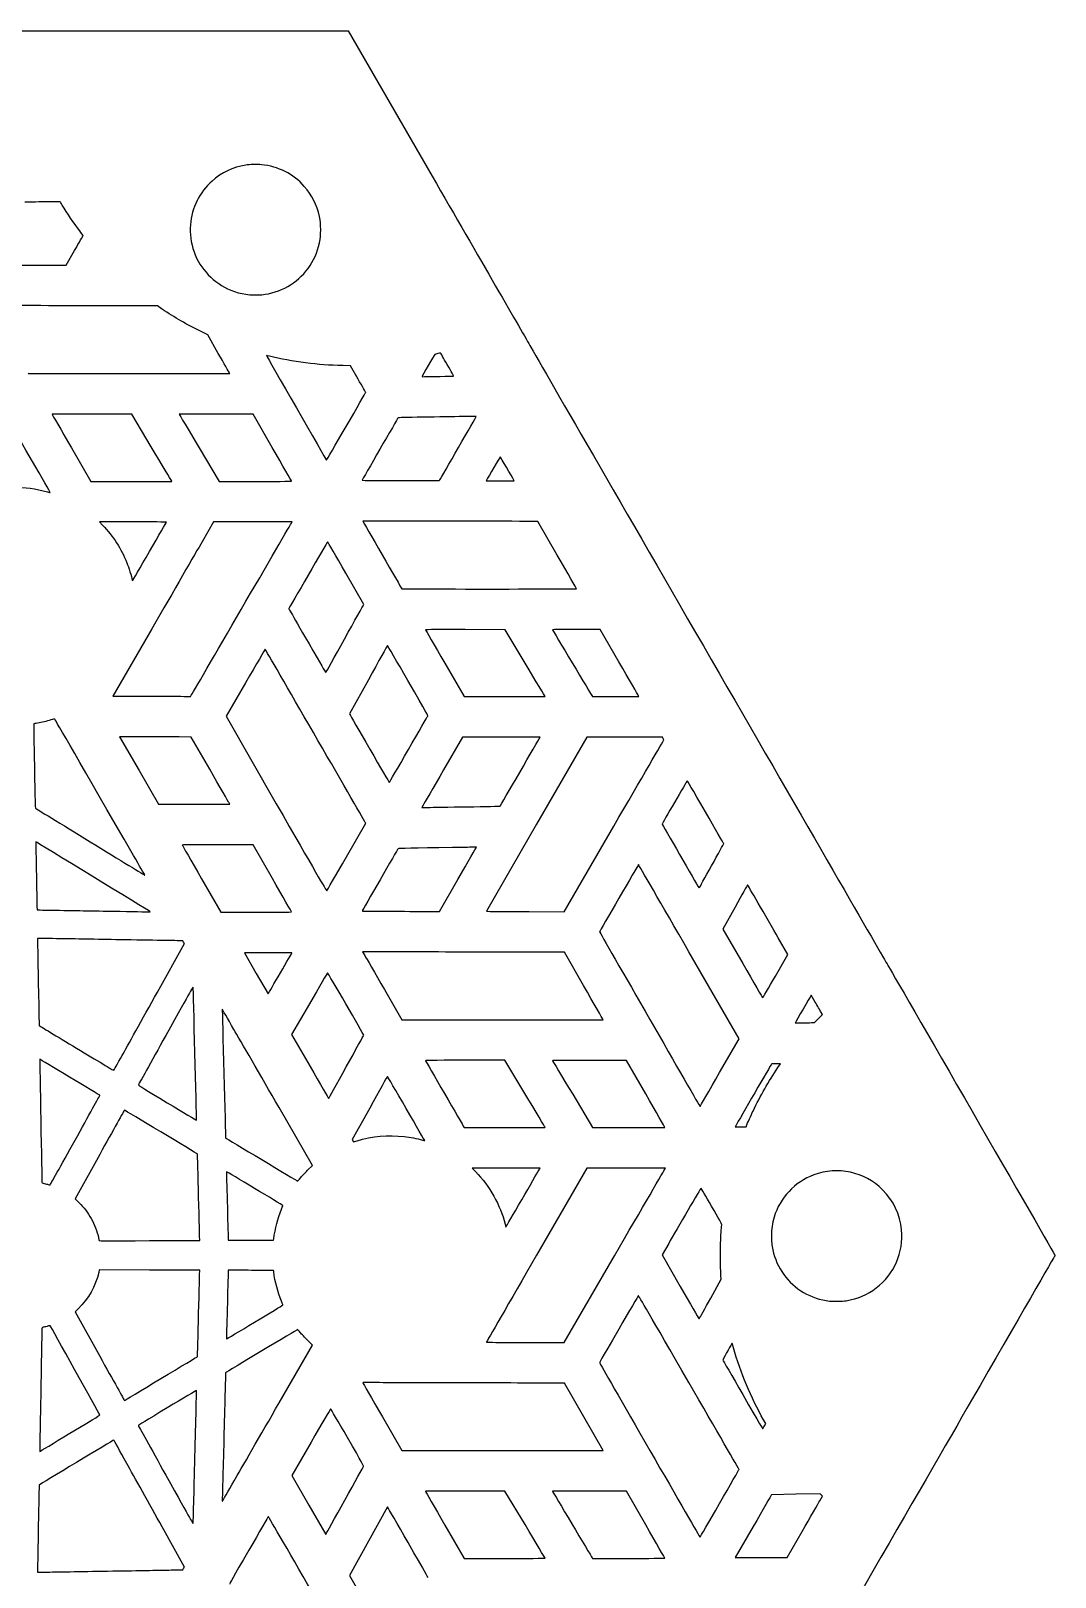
# Model space of a CAD drawing. Extents: x 18 to 192, y 74 to 223.
# Drawn here: x 128.9 to 191.6, y 128.8 to 223.5 of the extents above; entities that cross this region are included whole.
import ezdxf

# ---------------------------------------------------------------- set-up
doc = ezdxf.new("R2010")
doc.units = 0
doc.layers.add('Layer_1', color=7, linetype='CONTINUOUS')

msp = doc.modelspace()

# ---------------------------------------------------------------- linework, layer by layer
at = {"layer": 'Layer_1', "color": 7}
for points in [[(56.89823, 215.122553), (61.71697, 223.469274), (105.00534, 223.469274), (148.29371, 223.469274), (153.42114, 214.58633)], [(130.12011, 209.132243), (131.02092, 209.132384), (131.54212, 210.034544), (131.54212, 210.034546)], [(136.78079, 206.509854), (136.60939, 206.627548), (131.47022, 206.642808)], [(140.3345, 203.727835), (139.68623, 204.856724), (139.16588, 205.118392)], [(148.89488, 202.152677), (148.42452, 202.96828), (147.97297, 202.97788)], [(128.69891, 202.524904), (128.71901, 202.493154), (134.87847, 202.493154), (141.03793, 202.493154), (141.01035, 202.546029)], [(136.23252, 198.004607), (135.03308, 200.008242), (132.59421, 200.008877)], [(143.64086, 197.968456), (142.46963, 200.008929), (140.2001, 200.009211)], [(131.34803, 197.936925), (132.53131, 195.88906), (135.01482, 195.88906), (137.49833, 195.88906), (137.46513, 195.94506), (137.46515, 195.94501)], [(139.16748, 197.937469), (140.39499, 195.88904), (142.60809, 195.88904)], [(153.89819, 195.98447), (153.89815, 195.98436)], [(156.76259, 195.97026), (156.74229, 195.93146), (157.59674, 195.93146), (158.45118, 195.93146), (158.43078, 195.97026)], [(135.11753, 193.40547), (133.06248, 193.40547), (133.24595, 193.21144)], [(144.83168, 193.3738), (144.84838, 193.4056), (142.44547, 193.4056), (140.04255, 193.4056), (139.34405, 192.19609)], [(161.08283, 191.37839), (159.89814, 193.43028), (159.08611, 193.43928)], [(149.22253, 188.31849), (149.24793, 188.36079), (148.14348, 190.27284)], [(162.27222, 189.31315), (162.27222, 189.3128)], [(136.26515, 186.86566), (133.88474, 182.74471), (135.94765, 182.73771)], [(159.11696, 184.76529), (157.89257, 186.80899), (155.45394, 186.81299)], [(164.86397, 184.83175), (163.72097, 186.81476), (162.25694, 186.81542)], [(154.20292, 184.74978), (155.3811, 182.71012), (157.86123, 182.71012)], [(149.5227, 183.74778), (148.36207, 181.66065), (148.39327, 181.60805)], [(138.32356, 182.72711), (138.63657, 182.72411), (138.66367, 182.76291), (138.66365, 182.76226)], [(142.00558, 183.56263), (140.81094, 181.50698), (143.88394, 176.15407)], [(160.34136, 182.71612), (160.34136, 182.71565)], [(164.66931, 182.70939), (166.08691, 182.70939), (166.04691, 182.77889), (166.04694, 182.77925)], [(135.7516, 180.25156), (134.29702, 180.24756), (135.48847, 178.18381), (136.67993, 176.12006), (138.85946, 176.12006), (141.03899, 176.12006), (140.99231, 176.20148)], [(139.81073, 178.26006), (138.67583, 180.23656), (137.94101, 180.24656)], [(160.01499, 180.194), (160.03189, 180.2258), (157.65595, 180.2258), (155.28, 180.2258), (154.12491, 178.22555)], [(167.56628, 180.14825), (167.52188, 180.22585), (165.21223, 180.22563), (162.90256, 180.2254), (159.82415, 174.89515), (156.74573, 169.5649), (156.98076, 169.5569)], [(152.88, 176.07134), (152.7902, 175.91737), (153.18264, 175.92637)], [(155.57886, 175.96597), (155.57886, 175.96579)], [(148.17756, 172.8952), (149.36668, 174.9553), (149.33428, 175.0119)], [(159.36087, 169.5463), (161.50596, 169.5433), (164.55376, 174.78738), (164.55372, 174.78781)], [(143.64404, 171.58277), (142.46918, 173.62888), (140.29878, 173.63288)], [(139.3158, 171.55713), (140.49408, 169.51614), (142.65661, 169.516)], [(152.85599, 169.56147), (153.87258, 169.55847), (155.00441, 171.5178), (155.00441, 171.51719)], [(144.81902, 169.5265), (144.81902, 169.52607)], [(171.9688, 169.82302), (171.21803, 168.47254), (172.43656, 166.36293)], [(136.60876, 164.62038), (138.2587, 167.59225), (138.207, 167.67895), (138.1553, 167.76565), (137.97703, 167.76565)], [(174.43665, 165.59808), (175.20109, 166.92299), (174.61779, 167.93347)], [(143.38518, 167.02833), (141.93253, 167.02433), (142.65932, 165.76547), (143.38611, 164.50661), (143.40981, 164.54491)], [(151.46877, 167.08328), (149.1649, 167.09228), (149.30271, 166.85349)], [(162.69304, 165.02247), (161.52606, 167.05588), (157.64935, 167.06488)], [(171.02804, 159.69669), (172.22263, 161.76654), (169.14508, 167.09444)], [(144.14136, 165.80167), (144.14134, 165.80213)], [(150.50591, 164.77006), (151.5713, 162.92542), (157.73595, 162.92527), (163.9006, 162.92513), (163.8803, 162.95683), (163.88031, 162.95731)], [(145.91393, 163.91002), (144.81803, 162.02287), (145.95039, 160.06131)], [(176.88313, 164.0099), (176.63624, 164.43765), (176.61214, 164.39795)], [(176.73254, 162.75061), (176.83244, 162.75861), (177.07724, 163.00371), (177.32205, 163.24881), (177.22605, 163.41548)], [(175.66845, 162.76182), (175.65265, 162.73172), (176.14264, 162.73772)], [(176.73252, 162.75112), (176.73254, 162.75061)], [(134.45252, 160.73488), (134.45267, 160.73532)], [(159.1068, 158.40279), (157.88535, 160.442), (155.45001, 160.442)], [(166.50266, 158.38886), (165.32721, 160.43497), (163.05854, 160.43897)], [(174.59845, 160.00456), (174.74602, 160.22329), (174.48354, 160.22729)], [(162.02923, 158.36051), (163.25187, 156.32204), (165.46551, 156.32204)], [(145.8008, 153.70876), (146.10077, 154.0099), (144.05415, 157.55404)], [(149.6047, 157.51699), (148.53162, 155.58682), (148.56972, 155.52382)], [(155.36882, 156.35328), (155.38902, 156.32158), (157.8667, 156.32158)], [(167.67863, 156.33264), (167.67863, 156.33217)], [(172.01429, 156.4381), (171.98059, 156.3781), (172.31169, 156.3781), (172.6428, 156.3781), (172.66137, 156.42387)], [(133.07354, 154.67546), (131.5679, 151.9639), (131.7992, 151.7333)], [(159.93387, 153.67231), (160.03007, 153.83812), (157.95422, 153.83812), (155.87838, 153.83812), (156.08137, 153.62984)], [(167.68608, 153.79957), (167.70898, 153.83837), (165.30376, 153.83837), (162.89853, 153.83837), (159.82433, 148.51681)], [(139.19808, 149.41225), (139.1981, 149.41239)], [(140.93862, 149.4527), (140.93862, 149.4209), (141.52191, 149.4209)], [(142.91129, 149.43069), (143.71743, 149.43969), (143.72643, 149.50439)], [(142.91133, 149.4299), (142.91129, 149.43069)], [(167.90661, 149.23507), (167.49871, 148.53348), (168.61308, 146.60334)], [(161.06773, 143.16316), (161.50481, 143.16332), (164.58402, 148.46204), (164.58399, 148.46204)], [(136.12116, 147.60272), (133.04646, 147.60772), (133.01346, 147.45956)], [(141.52181, 147.58641), (140.93852, 147.58641), (140.93852, 147.55461)], [(143.72637, 147.50371), (143.71737, 147.56841), (142.91123, 147.57741)], [(170.47895, 145.87508), (171.1237, 147.03461), (171.1091, 147.25797)], [(131.75317, 145.2265), (131.56642, 145.04662), (133.07396, 142.33072)], [(142.55482, 144.40703), (142.5549, 144.40783)], [(169.74895, 144.63979), (169.77045, 144.60639), (169.80235, 144.66099)], [(144.05838, 139.46138), (146.10108, 142.99887), (145.80085, 143.2996)], [(171.87267, 142.82965), (171.78997, 143.11724), (171.76127, 143.06954)], [(136.82136, 140.95669), (136.82139, 140.95692)], [(162.71359, 138.60859), (161.53273, 140.66529), (160.92767, 140.67429)], [(150.37758, 138.61396), (151.56865, 136.55219), (157.73155, 136.55219), (163.89445, 136.55219), (162.71359, 138.60859)], [(173.76905, 138.06473), (173.84725, 138.20293), (173.72138, 138.42516)], [(131.25602, 137.60804), (131.25582, 137.60802)], [(146.01633, 137.06098), (144.83398, 135.01299), (145.87329, 133.21373), (146.9126, 131.41447), (146.9367, 131.45377)], [(141.31029, 134.70328), (141.31042, 134.70328)], [(159.11179, 132.01552), (157.88222, 134.06826), (155.44892, 134.06826)], [(166.50166, 132.011), (165.32419, 134.06168), (163.05855, 134.06568)], [(177.15691, 133.47316), (177.32171, 133.75993), (177.25231, 133.82723), (177.18291, 133.89453), (175.69443, 133.86983), (174.20596, 133.84513), (174.18496, 133.81343)], [(150.71842, 133.05657), (150.69402, 133.09617), (149.52827, 131.0003), (148.36253, 128.90443), (149.57743, 126.80102)], [(137.95596, 129.24227), (138.15539, 129.24227), (138.20709, 129.32897), (138.25879, 129.41567), (136.89107, 131.87954)], [(154.20302, 131.9893), (155.3813, 129.94853), (157.86133, 129.94816)], [(173.07494, 131.89654), (171.98595, 130.01133), (173.22272, 130.00433)], [(174.80501, 129.99733), (175.15054, 129.99757), (176.0713, 131.59213), (176.07132, 131.59184)], [(160.34136, 129.95516), (160.34136, 129.9553)], [(163.22876, 129.98032), (163.24886, 129.94862), (165.46398, 129.94862)], [(167.6791, 129.95462), (167.67913, 129.9543)], [(129.26949, 129.2581), (129.26875, 129.09756), (129.75911, 129.10656)], [(131.08203, 129.12956), (131.08197, 129.12977)]]:
    msp.add_lwpolyline(points, dxfattribs=at)
for points in [[(143.00586, 207.320217)], [(153.91375, 202.318203)], [(148.16259, 199.251099)], [(144.81664, 195.90854)], [(136.12657, 191.59217)], [(148.06467, 186.23707)], [(151.97344, 179.46487)], [(148.17754, 172.89523)], [(170.53575, 172.35605)], [(135.8272, 171.80524)], [(136.14744, 169.5485)], [(174.43665, 165.59808)], [(148.1675, 160.04131)], [(171.02804, 159.69669)], [(139.00597, 156.82604)], [(160.33631, 156.34258)], [(131.57176, 155.55239)], [(148.82724, 155.51832)], [(145.35524, 153.23123)], [(158.90901, 151.89784)], [(170.47899, 145.87511)], [(178.7669, 145.72368)], [(173.76897, 138.06473)], [(138.90805, 136.18859)], [(148.08581, 133.51798)], [(171.02437, 133.31258)]]:
    msp.add_lwpolyline(points, close=True, dxfattribs=at)
for points in [[(142.01713, 215.251632), (141.22328, 215.122635), (140.53332, 214.797461), (139.9508, 214.277775)], [(142.97777, 215.279022), (142.74392, 215.302192), (142.23987, 215.287822), (142.01713, 215.251632)], [(145.6012, 213.951316), (144.93574, 214.706931), (144.00684, 215.177039), (142.97777, 215.279022)], [(139.9508, 214.277775), (139.17861, 213.588878), (138.71839, 212.657775), (138.62465, 211.594763)], [(146.52596, 212.104919), (146.38019, 212.803759), (146.07474, 213.413624), (145.6012, 213.951316)], [(153.42114, 214.58633), (156.24123, 209.700711), (158.96065, 204.989011), (159.46428, 204.115886)], [(130.65989, 213.001123), (130.64819, 213.013583), (130.38586, 213.013113), (129.56775, 212.999123)], [(130.78611, 212.801275), (130.72511, 212.902169), (130.66834, 212.992101), (130.65989, 213.001123)], [(129.56775, 212.999123), (128.97553, 212.989013), (128.48904, 212.978463), (128.48666, 212.975663)], [(131.84976, 211.227886), (131.4854, 211.714885), (131.08214, 212.311399), (130.78611, 212.801275)], [(146.60366, 211.298428), (146.60366, 211.645156), (146.58806, 211.807447), (146.52596, 212.104919)], [(132.05948, 210.944713), (132.05748, 210.949113), (131.96298, 211.076544), (131.84976, 211.227886)], [(138.62465, 211.594763), (138.57895, 211.076361), (138.65995, 210.48195), (138.8488, 209.950819)], [(146.52596, 210.491937), (146.58796, 210.789408), (146.60366, 210.951699), (146.60366, 211.298428)], [(131.54212, 210.034546), (131.82878, 210.530734), (132.06159, 210.940309), (132.05948, 210.944713)], [(145.83093, 208.927761), (146.17425, 209.393108), (146.40515, 209.912737), (146.52596, 210.491937)], [(138.8488, 209.950819), (139.22624, 208.889077), (140.05215, 208.02594), (141.10086, 207.597243)], [(126.27713, 209.145353), (126.27713, 209.139453), (128.4624, 209.132023), (130.12011, 209.132243)], [(143.00586, 207.320215), (144.11634, 207.422482), (145.15744, 208.014899), (145.83093, 208.927761)], [(141.10086, 207.597243), (141.70145, 207.351728), (142.33989, 207.258886), (143.00586, 207.320217)], [(131.47022, 206.642808), (128.64367, 206.651208), (126.32817, 206.655188), (126.32465, 206.651708)], [(139.16588, 205.118392), (138.27404, 205.566863), (137.47629, 206.032272), (136.78079, 206.509854)], [(141.01035, 202.546029), (140.99515, 202.575139), (140.69105, 203.106946), (140.3345, 203.727835)], [(143.28556, 203.588928), (143.27856, 203.581828), (146.95098, 197.187349), (146.96222, 197.187349)], [(143.4657, 203.550548), (143.3694, 203.574398), (143.2883, 203.591668), (143.28556, 203.588928)], [(145.67991, 203.143583), (144.92631, 203.239563), (144.13293, 203.385385), (143.4657, 203.550548)], [(153.58634, 203.659589), (153.56264, 203.636709), (152.80602, 202.324971), (152.80602, 202.306783)], [(153.93566, 203.753229), (153.92306, 203.766729), (153.61055, 203.682969), (153.58634, 203.659589)], [(154.34891, 203.043559), (154.12742, 203.427691), (153.94145, 203.747044), (153.93566, 203.753229)], [(159.46428, 204.115886), (162.35244, 199.108866), (181.30317, 166.28697), (181.33083, 166.24389)], [(147.97297, 202.97788), (147.11087, 202.99617), (146.47849, 203.04187), (145.67991, 203.143583)], [(154.73485, 202.336166), (154.74595, 202.342066), (154.61557, 202.581081), (154.34891, 203.043559)], [(149.35944, 201.325954), (149.36244, 201.332054), (149.15358, 201.704096), (148.89488, 202.152677)], [(152.80602, 202.306783), (152.80602, 202.296783), (152.85572, 202.294793), (152.95772, 202.300583)], [(152.95772, 202.300583), (153.04112, 202.305283), (153.47136, 202.313253), (153.91375, 202.318203)], [(153.91375, 202.318206), (154.35613, 202.323106), (154.72563, 202.331236), (154.73485, 202.336166)], [(148.16259, 199.25108), (148.81766, 200.386143), (149.35624, 201.319835), (149.35944, 201.325954)], [(132.59421, 200.008877), (131.20435, 200.00923), (130.15736, 200.004177), (130.16004, 199.997147)], [(130.16004, 199.997147), (130.16304, 199.990347), (130.69722, 199.06325), (131.34803, 197.936925)], [(140.2001, 200.009211), (138.95185, 200.009366), (137.93268, 200.004211), (137.93526, 199.997691)], [(137.93526, 199.997691), (137.93826, 199.991191), (138.49235, 199.0641), (139.16748, 197.937469)], [(151.3433, 199.778376), (151.3224, 199.758246), (149.13713, 195.97372), (149.13713, 195.95767)], [(152.89069, 199.817656), (151.81338, 199.801086), (151.35479, 199.789446), (151.3433, 199.778376)], [(155.27326, 199.855866), (154.80493, 199.847766), (153.73277, 199.830606), (152.89069, 199.817656)], [(153.89815, 195.98436), (153.98125, 196.11301), (156.13698, 199.858302), (156.13122, 199.864066)], [(156.13122, 199.864066), (156.12722, 199.867566), (155.7416, 199.863897), (155.27326, 199.855866)], [(130.05228, 195.20035), (130.05728, 195.20535), (127.86611, 199.004687), (127.84636, 199.024432)], [(146.96222, 197.187349), (146.96722, 197.187349), (147.50752, 198.116037), (148.16259, 199.251099)], [(137.46515, 195.94501), (137.44695, 195.97581), (136.89222, 196.90261), (136.23252, 198.004607)], [(144.81664, 195.90851), (144.81364, 195.91921), (144.28503, 196.8462), (143.64086, 197.968456)], [(157.59675, 197.392534), (157.58575, 197.392393), (156.8523, 196.14184), (156.76259, 195.97026)], [(158.43078, 195.97026), (158.33498, 196.15233), (157.60766, 197.392675), (157.59675, 197.392534)], [(153.81829, 195.93507), (153.85729, 195.93207), (153.86899, 195.93907), (153.89819, 195.98447)], [(127.72604, 195.51813), (128.51881, 195.53243), (129.15283, 195.45193), (129.87287, 195.24545)], [(129.87287, 195.24545), (129.96877, 195.21795), (130.04955, 195.19765), (130.05228, 195.20035)], [(142.60809, 195.88904), (144.48256, 195.88904), (144.82051, 195.89204), (144.81664, 195.90854)], [(149.13713, 195.95767), (149.13713, 195.95067), (150.18012, 195.94407), (151.45488, 195.94207)], [(151.45488, 195.94207), (152.72965, 195.94007), (153.79318, 195.93707), (153.81829, 195.93507)], [(133.24595, 193.21144), (133.90955, 192.50965), (134.37821, 191.78377), (134.73695, 190.90212)], [(137.16659, 193.39487), (137.16959, 193.40087), (136.24781, 193.40547), (135.11753, 193.40547)], [(136.12653, 191.59217), (136.69527, 192.57783), (137.1633, 193.38905), (137.16659, 193.39487)], [(138.66365, 182.76226), (138.68835, 182.79756), (144.79305, 193.3002), (144.83168, 193.3738)], [(159.08611, 193.43928), (157.84898, 193.45248), (149.17947, 193.46698), (149.17947, 193.45588)], [(149.17947, 193.45588), (149.17947, 193.44508), (151.54521, 189.34522), (151.56772, 189.31705)], [(139.34405, 192.19609), (138.95988, 191.53086), (137.57437, 189.13216), (136.26515, 186.86566)], [(147.02674, 192.18313), (147.01394, 192.18113), (144.64985, 188.12099), (144.64985, 188.10084)], [(148.14348, 190.27284), (147.53604, 191.32447), (147.0335, 192.1841), (147.02674, 192.18313)], [(135.08818, 189.79487), (135.09018, 189.79787), (135.55782, 190.60651), (136.12657, 191.59217)], [(162.27222, 189.3128), (162.26922, 189.3208), (161.73441, 190.24986), (161.08283, 191.37839)], [(134.73695, 190.90212), (134.85818, 190.60419), (135.01308, 190.11297), (135.07498, 189.83017)], [(135.07498, 189.83017), (135.07998, 189.80787), (135.08578, 189.79207), (135.08818, 189.79487)], [(151.56772, 189.31705), (151.57892, 189.30295), (152.66825, 189.29945), (156.92937, 189.29945)], [(156.92937, 189.29945), (160.38393, 189.29945), (162.27527, 189.30445), (162.27222, 189.31315)], [(144.64985, 188.10084), (144.64985, 188.09084), (145.08114, 187.34203), (146.66395, 184.60267)], [(148.06462, 186.2371), (148.68752, 187.35858), (149.20858, 188.2952), (149.22253, 188.31849)], [(155.45394, 186.81299), (153.90111, 186.81499), (153.01703, 186.81199), (153.02003, 186.80299)], [(153.02003, 186.80299), (153.02303, 186.79599), (153.55492, 185.8716), (154.20292, 184.74978)], [(162.25694, 186.81542), (161.45173, 186.81579), (160.79291, 186.81242), (160.79291, 186.80742)], [(160.79291, 186.80742), (160.79291, 186.79842), (163.21494, 182.75657), (163.23797, 182.72699)], [(143.21125, 185.60681), (143.20525, 185.61281), (142.66264, 184.69323), (142.00558, 183.56263)], [(149.33428, 175.0119), (149.01436, 175.57085), (143.21905, 185.5987), (143.21125, 185.60681)], [(146.92166, 184.18639), (146.92766, 184.19239), (147.44177, 185.11559), (148.06467, 186.23707)], [(150.69502, 185.83492), (150.68902, 185.83492), (150.16105, 184.89571), (149.5227, 183.74778)], [(151.94114, 183.69803), (151.2622, 184.87332), (150.70144, 185.83492), (150.69502, 185.83492)], [(146.66395, 184.60267), (146.79993, 184.36732), (146.9159, 184.17999), (146.92166, 184.18639)], [(160.34136, 182.71565), (160.34136, 182.71865), (159.79037, 183.64126), (159.11696, 184.76529)], [(166.04694, 182.77925), (166.02494, 182.81745), (165.49262, 183.7411), (164.86397, 184.83175)], [(153.15661, 181.52181), (153.17511, 181.56011), (153.14491, 181.61421), (151.94114, 183.69803)], [(135.94765, 182.73771), (137.08224, 182.73371), (138.15141, 182.72871), (138.32356, 182.72711)], [(157.86123, 182.71012), (159.2253, 182.71012), (160.34136, 182.71312), (160.34136, 182.71612)], [(163.23797, 182.72699), (163.24877, 182.71309), (163.55196, 182.70939), (164.66931, 182.70939)], [(129.03521, 181.04147), (129.03121, 181.03747), (129.04941, 179.87751), (129.07501, 178.46307)], [(129.26466, 181.08697), (129.14215, 181.06567), (129.03889, 181.04517), (129.03521, 181.04147)], [(130.09096, 181.27986), (129.81685, 181.19856), (129.55633, 181.13778), (129.26466, 181.08697)], [(130.32514, 181.33276), (130.31814, 181.34076), (130.22461, 181.31956), (130.09096, 181.27986)], [(135.14335, 172.98704), (131.95834, 178.5098), (130.33494, 181.32172), (130.32514, 181.33276)], [(148.39327, 181.60805), (148.41047, 181.57915), (148.95789, 180.63097), (149.60983, 179.50109)], [(151.97347, 179.46484), (152.61376, 180.57455), (153.14617, 181.50019), (153.15661, 181.52181)], [(137.94101, 180.24656), (137.53686, 180.25156), (136.55163, 180.25456), (135.7516, 180.25156)], [(157.59228, 176.00509), (157.60028, 176.01209), (159.96792, 180.10562), (160.01499, 180.194)], [(164.55372, 174.78781), (166.23001, 177.67205), (167.60358, 180.0406), (167.60608, 180.05125)], [(167.60608, 180.05125), (167.60908, 180.06195), (167.59068, 180.10555), (167.56628, 180.14825)], [(149.60983, 179.50109), (150.26176, 178.37121), (150.79833, 177.44687), (150.80222, 177.44699)], [(150.80222, 177.44699), (150.80622, 177.44713), (151.33315, 178.35516), (151.97344, 179.46487)], [(129.07501, 178.46307), (129.11491, 176.25338), (129.12441, 175.88962), (129.14221, 175.87889)], [(140.99231, 176.20148), (140.96661, 176.24658), (140.43493, 177.17298), (139.81073, 178.26006)], [(154.12491, 178.22555), (153.48961, 177.12542), (152.9294, 176.15602), (152.88, 176.07134)], [(169.03905, 177.55467), (169.01545, 177.52977), (167.50632, 174.92972), (167.50586, 174.91321)], [(170.16269, 175.65218), (169.32737, 177.0995), (169.05106, 177.56733), (169.03905, 177.55467)], [(143.88394, 176.15407), (146.19646, 172.12587), (146.96084, 170.80537), (146.97269, 170.81815)], [(129.14221, 175.87889), (129.15361, 175.87189), (130.66467, 174.94593), (132.50017, 173.82091)], [(153.18264, 175.92637), (153.39848, 175.93137), (154.47678, 175.94907), (155.57886, 175.96597)], [(155.57886, 175.96579), (156.68093, 175.98269), (157.58697, 176.00039), (157.59228, 176.00509)], [(171.27489, 173.7132), (171.27289, 173.724), (170.77194, 174.59658), (170.16269, 175.65218)], [(167.50586, 174.91321), (167.50558, 174.90221), (169.61906, 171.23131), (169.74296, 171.02759)], [(129.1635, 173.81732), (129.1565, 173.80932), (129.2332, 169.65907), (129.2407, 169.6526)], [(136.14747, 169.54847), (136.05197, 169.61317), (129.16722, 173.82134), (129.1635, 173.81732)], [(132.50017, 173.82091), (134.33568, 172.69589), (135.83977, 171.77497), (135.8426, 171.77444)], [(140.29878, 173.63288), (138.47644, 173.63588), (138.12911, 173.63338), (138.13295, 173.61728)], [(138.13295, 173.61728), (138.13595, 173.60678), (138.66775, 172.67967), (139.3158, 171.55713)], [(151.339, 173.4007), (151.3246, 173.3841), (149.15158, 169.61748), (149.14206, 169.59267)], [(154.66869, 173.4658), (152.29945, 173.4302), (151.34842, 173.4116), (151.339, 173.4007)], [(155.89283, 173.4884), (155.75895, 173.4844), (155.20809, 173.4739), (154.66869, 173.4658)], [(155.00441, 171.51719), (155.62692, 172.59481), (156.13625, 173.48096), (156.13625, 173.4864)], [(156.13625, 173.4864), (156.13625, 173.4914), (156.02671, 173.4924), (155.89283, 173.4884)], [(170.53575, 172.35602), (170.94474, 173.09163), (171.27736, 173.70236), (171.27489, 173.7132)], [(135.82716, 171.80524), (135.81586, 171.82274), (135.50814, 172.35451), (135.14335, 172.98704)], [(146.97269, 170.81815), (146.98169, 170.82715), (147.52353, 171.76218), (148.17754, 172.89523)], [(166.05842, 172.42189), (166.04322, 172.42115), (163.67856, 168.33888), (163.67948, 168.31503)], [(169.14508, 167.09444), (167.45243, 170.02479), (166.06343, 172.42214), (166.05842, 172.42189)], [(169.78196, 170.99939), (169.78796, 171.00989), (170.12675, 171.62044), (170.53575, 172.35605)], [(135.8426, 171.77444), (135.8456, 171.7739), (135.8386, 171.78774), (135.8272, 171.80524)], [(144.81902, 169.52607), (144.81902, 169.53207), (144.29022, 170.45741), (143.64404, 171.58277)], [(169.74296, 171.02759), (169.76376, 170.99339), (169.77466, 170.98549), (169.78196, 170.99939)], [(172.72877, 171.18284), (172.72377, 171.17784), (172.38173, 170.56579), (171.9688, 169.82302)], [(173.38623, 170.06807), (173.02969, 170.68633), (172.73383, 171.18798), (172.72877, 171.18284)], [(129.2407, 169.6526), (129.2447, 169.6496), (129.75547, 169.6392), (130.37636, 169.6299)], [(130.37636, 169.6299), (130.99725, 169.6209), (131.83545, 169.6072), (132.23903, 169.6001)], [(132.23903, 169.6001), (132.64261, 169.5931), (133.41096, 169.5801), (133.94647, 169.5713)], [(133.94647, 169.5713), (134.99952, 169.554), (136.01102, 169.5357), (136.11214, 169.532)], [(136.11214, 169.532), (136.16894, 169.53), (136.17244, 169.53158), (136.14744, 169.5485)], [(142.65661, 169.516), (143.846, 169.516), (144.81908, 169.521), (144.81902, 169.5265)], [(149.14206, 169.59267), (149.13506, 169.57477), (149.3093, 169.57167), (150.48679, 169.56847)], [(150.48679, 169.56847), (151.23073, 169.56647), (152.29687, 169.56347), (152.85599, 169.56147)], [(156.98076, 169.5569), (157.11002, 169.5529), (158.18107, 169.5479), (159.36087, 169.5463)], [(174.61779, 167.93347), (174.29699, 168.48924), (173.74279, 169.4498), (173.38623, 170.06807)], [(129.27331, 167.90165), (129.26931, 167.89765), (129.28761, 166.69617), (129.31411, 165.23178)], [(130.19538, 167.89365), (129.69228, 167.90265), (129.27735, 167.90605), (129.27331, 167.90165)], [(134.06638, 167.82885), (132.53721, 167.85395), (131.46052, 167.87195), (130.19538, 167.89365)], [(136.58521, 167.78655), (135.91775, 167.79805), (134.78428, 167.81705), (134.06638, 167.82885)], [(137.97703, 167.76565), (137.87903, 167.76565), (137.25267, 167.77465), (136.58521, 167.78655)], [(163.67948, 168.31503), (163.68048, 168.28263), (169.81439, 157.60421), (169.82472, 157.61647)], [(144.84351, 167.02633), (144.84051, 167.02933), (144.18413, 167.03033), (143.38518, 167.02833)], [(144.14134, 165.80213), (144.53067, 166.47231), (144.84664, 167.0232), (144.84351, 167.02633)], [(149.30271, 166.85349), (149.37851, 166.72216), (149.91995, 165.78461), (150.50591, 164.77006)], [(157.64935, 167.06488), (155.51715, 167.06988), (152.7359, 167.07818), (151.46877, 167.08328)], [(143.40981, 164.54491), (143.42281, 164.56591), (143.75203, 165.13149), (144.14136, 165.80167)], [(147.02032, 165.8087), (147.01432, 165.8027), (146.51668, 164.94795), (145.91393, 163.91002)], [(149.23875, 161.97569), (149.24575, 161.99739), (147.03206, 165.82159), (147.02032, 165.8087)], [(172.43656, 166.36293), (173.10675, 165.20264), (173.65894, 164.25778), (173.66364, 164.26324)], [(181.33083, 166.24389), (181.43435, 166.08272), (191.56113, 148.52231), (191.56086, 148.50444)], [(129.31411, 165.23178), (129.35491, 162.97446), (129.36531, 162.56741), (129.38241, 162.55717)], [(138.7964, 164.90672), (138.7864, 164.96032), (138.7429, 164.88302), (137.11877, 161.9575)], [(139.00592, 156.82604), (139.00792, 157.01022), (138.80429, 164.86232), (138.7964, 164.90672)], [(163.88031, 162.95731), (163.86911, 162.97481), (163.33487, 163.9041), (162.69304, 165.02247)], [(173.66364, 164.26324), (173.66864, 164.26824), (174.01621, 164.86938), (174.43665, 165.59808)], [(134.45267, 160.73532), (134.73105, 161.23757), (135.70129, 162.98585), (136.60876, 164.62038)], [(176.61214, 164.39795), (176.57534, 164.33715), (175.68642, 162.79611), (175.66845, 162.76182)], [(177.22605, 163.41548), (177.17325, 163.50718), (177.01892, 163.77464), (176.88313, 164.0099)], [(140.57679, 163.56984), (140.57179, 163.56384), (140.7787, 155.70072), (140.78414, 155.69591)], [(141.29313, 162.33512), (140.90022, 163.01544), (140.57786, 163.57106), (140.57679, 163.56984)], [(129.38241, 162.55717), (129.39351, 162.55017), (130.41859, 161.93259), (131.66037, 161.184)], [(137.11877, 161.9575), (136.20145, 160.30518), (135.44759, 158.94376), (135.44354, 158.93212)], [(144.05415, 157.55404), (142.9285, 159.50331), (141.68604, 161.6548), (141.29313, 162.33512)], [(148.1675, 160.04131), (148.75437, 161.09763), (149.23644, 161.9681), (149.23875, 161.97569)], [(176.14264, 162.73772), (176.41213, 162.74072), (176.67757, 162.74672), (176.73252, 162.75112)], [(131.66037, 161.184), (132.90215, 160.43541), (133.9245, 159.82265), (133.93226, 159.82231)], [(129.40227, 160.50936), (129.39827, 160.50436), (129.5342, 153.02666), (129.53959, 152.97321)], [(133.08195, 158.29877), (133.06355, 158.31567), (129.40555, 160.51318), (129.40227, 160.50936)], [(133.93226, 159.82231), (133.94026, 159.82197), (134.17414, 160.23263), (134.45252, 160.73488)], [(145.95039, 160.06131), (146.57318, 158.98245), (147.08672, 158.10447), (147.0916, 158.11024)], [(147.0916, 158.11024), (147.0966, 158.11624), (147.58063, 158.98499), (148.1675, 160.04131)], [(155.45001, 160.442), (153.28031, 160.442), (153.01556, 160.44), (153.02287, 160.4206)], [(153.02287, 160.4206), (153.03087, 160.4003), (155.32656, 156.41974), (155.36882, 156.35328)], [(163.05854, 160.43897), (161.01755, 160.44197), (160.7907, 160.43997), (160.79822, 160.42077)], [(160.79822, 160.42077), (160.80322, 160.40877), (161.35678, 159.48167), (162.02923, 158.36051)], [(174.19742, 160.20609), (174.17992, 160.18749), (172.2297, 156.82158), (172.01429, 156.4381)], [(173.07086, 157.33756), (173.52434, 158.28183), (174.02019, 159.14752), (174.59845, 160.00456)], [(174.48354, 160.22729), (174.24755, 160.23029), (174.21868, 160.22829), (174.19742, 160.20609)], [(150.68842, 159.45835), (150.68242, 159.45235), (150.19489, 158.57858), (149.6047, 157.51699)], [(151.83762, 157.4985), (151.21141, 158.58258), (150.69427, 159.46451), (150.68842, 159.45835)], [(169.82472, 157.61647), (169.82972, 157.62247), (170.37101, 158.55827), (171.02804, 159.69669)], [(131.57176, 155.55235), (132.40804, 157.05769), (133.08762, 158.29358), (133.08195, 158.29877)], [(135.44354, 158.93212), (135.43854, 158.91642), (135.89396, 158.63537), (137.21018, 157.84306)], [(160.3363, 156.34257), (160.3323, 156.35417), (159.77859, 157.28123), (159.1068, 158.40279)], [(167.67863, 156.33217), (167.67834, 156.33817), (167.14918, 157.2635), (166.50266, 158.38886)], [(134.58231, 157.39133), (134.58031, 157.38933), (133.90165, 156.16682), (133.07354, 154.67546)], [(139.05906, 154.70511), (139.02406, 154.73051), (134.58454, 157.3944), (134.58231, 157.39133)], [(137.21018, 157.84306), (138.18588, 157.25572), (138.98895, 156.77471), (138.99477, 156.77414)], [(152.97225, 155.52415), (152.97425, 155.52615), (152.46384, 156.41443), (151.83762, 157.4985)], [(172.66137, 156.42387), (172.72967, 156.59284), (172.96015, 157.10702), (173.07086, 157.33756)], [(138.99477, 156.77414), (139.00077, 156.77358), (139.00557, 156.79694), (139.00597, 156.82604)], [(157.8667, 156.32158), (160.05555, 156.32158), (160.34344, 156.32358), (160.33631, 156.34258)], [(165.46551, 156.32204), (166.683, 156.32204), (167.67891, 156.32704), (167.67863, 156.33264)], [(130.03039, 152.81291), (130.04249, 152.81391), (130.69325, 153.97104), (131.57176, 155.55239)], [(140.78414, 155.69591), (140.81674, 155.66711), (145.18282, 153.04928), (145.19431, 153.05166)], [(148.56972, 155.52382), (148.59062, 155.48912), (148.61442, 155.46082), (148.62252, 155.46082)], [(148.62252, 155.46082), (148.63052, 155.46082), (148.72277, 155.48672), (148.82724, 155.51832)], [(148.82725, 155.51833), (149.73592, 155.79369), (150.76007, 155.88559), (151.71014, 155.77704)], [(151.71014, 155.77704), (152.08058, 155.73474), (152.51909, 155.65008), (152.82719, 155.56145)], [(152.82719, 155.56145), (152.90479, 155.53915), (152.97008, 155.52235), (152.97225, 155.52415)], [(139.1981, 149.41239), (139.2021, 149.41539), (139.06341, 154.70196), (139.05906, 154.70511)], [(140.8464, 153.6231), (140.8352, 153.6261), (140.8321, 153.5825), (140.8358, 153.47493)], [(140.8358, 153.47493), (140.8418, 153.31195), (140.93865, 149.50594), (140.93862, 149.4527)], [(144.27221, 151.56311), (144.23251, 151.59291), (140.86374, 153.61861), (140.8464, 153.6231)], [(145.35524, 153.23123), (145.43534, 153.32823), (145.63581, 153.54313), (145.8008, 153.70876)], [(156.08137, 153.62984), (156.9515, 152.73705), (157.59828, 151.59024), (157.89382, 150.41617)], [(158.90905, 151.89784), (159.41977, 152.78261), (159.88094, 153.58112), (159.93387, 153.67231)], [(164.58399, 148.46204), (166.27755, 151.37634), (167.67349, 153.77823), (167.68608, 153.79957)], [(176.78488, 153.42253), (175.62814, 152.99427), (174.72117, 152.02823), (174.36005, 150.83975)], [(181.00074, 152.51191), (179.8893, 153.61841), (178.26286, 153.96971), (176.78488, 153.42253)], [(129.53959, 152.97321), (129.54359, 152.93171), (129.54659, 152.93021), (129.68497, 152.89921)], [(129.68497, 152.89921), (129.76257, 152.88181), (129.86735, 152.85471), (129.9178, 152.83901)], [(129.9178, 152.83901), (129.9682, 152.82331), (130.01891, 152.81151), (130.03039, 152.81291)], [(145.19431, 153.05166), (145.20231, 153.05366), (145.27521, 153.13426), (145.35524, 153.23123)], [(169.88387, 152.62074), (169.87787, 152.62274), (169.52268, 152.01913), (169.09397, 151.28019)], [(170.52916, 151.51839), (170.17998, 152.12305), (169.8896, 152.61911), (169.88387, 152.62074)], [(182.16449, 150.05658), (182.07049, 151.00505), (181.67386, 151.84179), (181.00074, 152.51191)], [(131.7992, 151.7333), (132.11761, 151.41584), (132.34534, 151.12007), (132.55426, 150.75262)], [(144.20491, 151.31889), (144.29011, 151.52852), (144.29501, 151.54599), (144.27221, 151.56311)], [(157.96192, 150.26204), (157.97212, 150.27694), (158.39829, 151.01307), (158.90901, 151.89784)], [(171.1576, 150.3895), (171.1616, 150.4099), (170.96886, 150.75697), (170.52916, 151.51839)], [(132.55426, 150.75262), (132.75087, 150.40683), (132.92145, 149.96185), (133.00781, 149.56947)], [(143.72643, 149.50439), (143.81623, 150.14886), (143.97689, 150.75814), (144.20491, 151.31889)], [(169.09397, 151.28019), (168.66526, 150.54124), (168.13095, 149.62094), (167.90661, 149.23507)], [(174.36005, 150.83975), (174.24028, 150.44554), (174.19442, 150.12516), (174.19442, 149.68264)], [(157.89382, 150.41617), (157.94212, 150.22417), (157.93972, 150.22958), (157.96192, 150.26204)], [(171.095, 149.47804), (171.1101, 149.79772), (171.1475, 150.34336), (171.1576, 150.3895)], [(174.19442, 149.68264), (174.19442, 149.33327), (174.21362, 149.13902), (174.27742, 148.84302)], [(180.61815, 146.50777), (181.70535, 147.33749), (182.29901, 148.69989), (182.16449, 150.05658)], [(133.00781, 149.56947), (133.02491, 149.49187), (133.04151, 149.41971), (133.04481, 149.40915)], [(133.04481, 149.40915), (133.04981, 149.39295), (133.53714, 149.39155), (136.1233, 149.40015)], [(136.1233, 149.40015), (137.8132, 149.40615), (139.19684, 149.41125), (139.19808, 149.41225)], [(141.52191, 149.4209), (141.84271, 149.4209), (142.46796, 149.4249), (142.91133, 149.4299)], [(171.1091, 147.25797), (171.0651, 147.92858), (171.06, 148.73502), (171.095, 149.47804)], [(174.27742, 148.84302), (174.51439, 147.7436), (175.20379, 146.79085), (176.16921, 146.2286)], [(159.82433, 148.51681), (158.13351, 145.58995), (156.748, 143.18967), (156.74542, 143.18286)], [(191.56086, 148.50444), (191.56072, 148.49254), (189.25967, 144.49822), (186.44748, 139.62812)], [(133.01346, 147.45956), (132.82395, 146.60784), (132.39126, 145.84117), (131.75317, 145.2265)], [(139.1981, 147.59572), (139.1971, 147.59672), (137.81224, 147.59972), (136.12116, 147.60272)], [(139.05906, 142.30297), (139.06306, 142.30597), (139.20227, 147.59222), (139.1981, 147.59572)], [(140.93852, 147.55461), (140.93852, 147.50141), (140.84122, 143.69536), (140.8357, 143.53238)], [(142.91123, 147.57741), (142.46785, 147.58241), (141.84261, 147.58641), (141.52181, 147.58641)], [(144.20489, 145.68921), (143.97799, 146.24721), (143.81482, 146.86594), (143.72637, 147.50371)], [(166.04847, 146.03109), (166.03947, 146.02109), (165.50004, 145.09651), (164.84936, 143.97587)], [(169.13901, 140.7261), (166.77588, 144.81724), (166.06082, 146.04469), (166.04847, 146.03109)], [(168.61308, 146.60334), (169.226, 145.54177), (169.73714, 144.65817), (169.74895, 144.63979)], [(169.80235, 144.66099), (169.81985, 144.69099), (170.12438, 145.23737), (170.47899, 145.87511)], [(176.16921, 146.2286), (176.65483, 145.94577), (177.17636, 145.77334), (177.76075, 145.70238)], [(178.7669, 145.72367), (179.46569, 145.83368), (180.07057, 146.08987), (180.61815, 146.50777)], [(142.5549, 144.40783), (143.48591, 144.96813), (144.25868, 145.43485), (144.27219, 145.445)], [(144.27219, 145.445), (144.29499, 145.4621), (144.29019, 145.4796), (144.20489, 145.68921)], [(177.76075, 145.70238), (177.99178, 145.67428), (178.52513, 145.68558), (178.7669, 145.72368)], [(129.54369, 144.07283), (129.53969, 144.06683), (129.50869, 142.48468), (129.47419, 140.55726)], [(129.61589, 144.09383), (129.57999, 144.08883), (129.54749, 144.07903), (129.54369, 144.07283)], [(129.85863, 144.15223), (129.76103, 144.12553), (129.65182, 144.09923), (129.61589, 144.09383)], [(130.05243, 144.18283), (130.03923, 144.19733), (130.00123, 144.19083), (129.85863, 144.15223)], [(133.07651, 138.74396), (133.00251, 138.88588), (130.06495, 144.1691), (130.05243, 144.18283)], [(145.19821, 143.95772), (145.18921, 143.96072), (140.81503, 141.33928), (140.78417, 141.31206)], [(140.8463, 143.38421), (140.8553, 143.38621), (141.62382, 143.84673), (142.55482, 144.40703)], [(145.35522, 143.77673), (145.27522, 143.87373), (145.2046, 143.95519), (145.19821, 143.95772)], [(164.84936, 143.97587), (163.68734, 141.97458), (163.66668, 141.93769), (163.68748, 141.90154)], [(140.8357, 143.53238), (140.8317, 143.42477), (140.83514, 143.38132), (140.8463, 143.38421)], [(145.80085, 143.2996), (145.63572, 143.46501), (145.43518, 143.67971), (145.35522, 143.77673)], [(156.74542, 143.18286), (156.74142, 143.17266), (158.97698, 143.16246), (161.06773, 143.16316)], [(171.76127, 143.06954), (171.66847, 142.91548), (171.21987, 142.09431), (171.22358, 142.08532)], [(133.07396, 142.33072), (133.9031, 140.83698), (134.58296, 139.61459), (134.58475, 139.6143)], [(136.82139, 140.95692), (138.04974, 141.69553), (139.05669, 142.30125), (139.05906, 142.30297)], [(171.22358, 142.08532), (171.22558, 142.07932), (171.77387, 141.12991), (172.441, 139.97536)], [(173.72138, 138.42516), (172.94785, 139.79086), (172.30818, 141.31487), (171.87267, 142.82965)], [(140.78417, 141.31206), (140.78117, 141.30906), (140.73537, 139.64778), (140.68341, 137.62039)], [(163.68748, 141.90154), (163.69918, 141.88134), (165.08238, 139.47203), (166.76136, 136.54762)], [(129.47419, 140.55726), (129.43979, 138.62984), (129.40829, 136.927), (129.40419, 136.77316)], [(134.58475, 139.6143), (134.58675, 139.61402), (135.59302, 140.21809), (136.82136, 140.95669)], [(139.00222, 140.2286), (138.99822, 140.2326), (138.19395, 139.75491), (137.21539, 139.16662)], [(138.90802, 136.18859), (138.96402, 138.40639), (139.00642, 140.2244), (139.00222, 140.2286)], [(149.80249, 140.70979), (149.24672, 140.71779), (149.17724, 140.71579), (149.18161, 140.69719)], [(149.18161, 140.69719), (149.18461, 140.68539), (149.7225, 139.74793), (150.37758, 138.61396)], [(155.37546, 140.69199), (152.65452, 140.69699), (150.14669, 140.70499), (149.80249, 140.70979)], [(160.92767, 140.67429), (160.59489, 140.67929), (158.09639, 140.68699), (155.37546, 140.69199)], [(172.2135, 135.3877), (172.2135, 135.3967), (170.82999, 137.79863), (169.13901, 140.7261)], [(137.21539, 139.16662), (135.89328, 138.37179), (135.43811, 138.09157), (135.44364, 138.07584)], [(141.31042, 134.70328), (141.69832, 135.37462), (142.9349, 137.51576), (144.05838, 139.46138)], [(186.44748, 139.62812), (180.59876, 129.49946), (160.99615, 95.54343), (153.40624, 82.39346)], [(172.441, 139.97536), (173.51304, 138.12005), (173.6561, 137.87911), (173.67237, 137.90136)], [(131.25582, 137.60802), (133.00906, 138.66337), (133.09166, 138.71491), (133.07651, 138.74396)], [(147.21188, 139.107), (147.20488, 139.108), (146.66662, 138.18737), (146.01633, 137.06098)], [(148.23663, 137.35381), (147.68028, 138.31698), (147.21914, 139.10591), (147.21188, 139.107)], [(129.40819, 136.498), (129.41419, 136.5), (130.24591, 137.00001), (131.25602, 137.60804)], [(135.44364, 138.07584), (135.44764, 138.06424), (136.20159, 136.70276), (137.11887, 135.05043)], [(140.68341, 137.62039), (140.63141, 135.593), (140.58541, 133.81993), (140.58116, 133.68023)], [(149.2295, 135.57275), (149.2467, 135.60015), (149.1658, 135.74522), (148.23663, 137.35381)], [(173.67237, 137.90136), (173.68247, 137.91526), (173.72597, 137.98876), (173.76897, 138.06473)], [(133.93678, 137.18628), (133.92778, 137.18674), (129.38316, 134.45544), (129.36859, 134.44086)], [(129.40419, 136.77316), (129.40019, 136.61933), (129.40219, 136.4955), (129.40819, 136.498)], [(134.73498, 135.76458), (134.30138, 136.54623), (133.94219, 137.18599), (133.93678, 137.18628)], [(166.76136, 136.54762), (168.44034, 133.62321), (169.81882, 131.23561), (169.82464, 131.24184)], [(136.89107, 131.87954), (136.13882, 133.23467), (135.16858, 134.98294), (134.73498, 135.76458)], [(138.79645, 132.1012), (138.80145, 132.1315), (138.85205, 133.97079), (138.90805, 136.18859)], [(148.08584, 133.51795), (148.70458, 134.63167), (149.21923, 135.55633), (149.2295, 135.57275)], [(171.02437, 133.31258), (171.67839, 134.44525), (172.2135, 135.37906), (172.2135, 135.3877)], [(129.36859, 134.44086), (129.36259, 134.43486), (129.27119, 129.63555), (129.26949, 129.2581)], [(137.11887, 135.05043), (138.74349, 132.12395), (138.78692, 132.0476), (138.79645, 132.1012)], [(140.58916, 133.45445), (140.59816, 133.46995), (140.9224, 134.03195), (141.31029, 134.70328)], [(140.58116, 133.68023), (140.57516, 133.48814), (140.57716, 133.43311), (140.58916, 133.45445)], [(146.9367, 131.45377), (146.95, 131.47537), (147.46707, 132.40426), (148.08581, 133.51798)], [(155.44892, 134.06826), (153.41127, 134.06826), (153.01636, 134.06526), (153.02018, 134.04916)], [(153.02018, 134.04916), (153.02318, 134.03866), (153.55497, 133.11173), (154.20302, 131.9893)], [(163.05855, 134.06568), (161.76134, 134.06768), (160.79291, 134.06368), (160.79291, 134.05668)], [(160.79291, 134.05668), (160.79291, 134.04768), (163.13139, 130.13383), (163.22876, 129.98032)], [(174.18496, 133.81343), (174.17336, 133.79603), (173.67388, 132.93341), (173.07494, 131.89654)], [(151.95954, 130.90961), (151.29035, 132.06868), (150.73185, 133.03482), (150.71842, 133.05657)], [(169.82464, 131.24184), (169.83064, 131.24784), (170.37034, 132.17991), (171.02437, 133.31258)], [(176.07132, 131.59184), (176.57774, 132.46885), (177.06626, 133.31544), (177.15691, 133.47316)], [(143.40174, 132.50272), (143.39474, 132.50344), (142.85557, 131.58099), (142.20433, 130.45283)], [(149.3437, 122.23502), (149.2804, 122.36258), (143.4129, 132.50162), (143.40174, 132.50272)], [(160.34136, 129.9553), (160.34136, 129.9593), (159.78805, 130.88652), (159.11179, 132.01552)], [(167.67913, 129.9543), (167.67913, 129.9573), (167.14928, 130.88312), (166.50166, 132.011)], [(153.16193, 128.77178), (153.17433, 128.79808), (153.01279, 129.08531), (151.95954, 130.90961)], [(142.20433, 130.45283), (141.21019, 128.73063), (141.02221, 128.39657), (141.03235, 128.37016)], [(157.86133, 129.94816), (159.22534, 129.94796), (160.34136, 129.95116), (160.34136, 129.95516)], [(165.46398, 129.94862), (166.6823, 129.94862), (167.6791, 129.95162), (167.6791, 129.95462)], [(173.22272, 130.00433), (173.90295, 130.00033), (174.61498, 129.99733), (174.80501, 129.99733)], [(129.75911, 129.10656), (130.02881, 129.11156), (130.62413, 129.12196), (131.08203, 129.12956)], [(131.08197, 129.12977), (131.53987, 129.13777), (132.49237, 129.15307), (133.19863, 129.16467)], [(133.19863, 129.16467), (135.13967, 129.19647), (136.1539, 129.21347), (136.99452, 129.22857)], [(136.99452, 129.22857), (137.41362, 129.23557), (137.84627, 129.24227), (137.95596, 129.24227)]]:
    msp.add_open_spline(points, degree=3, dxfattribs=at)

doc.saveas('drawing.dxf')
